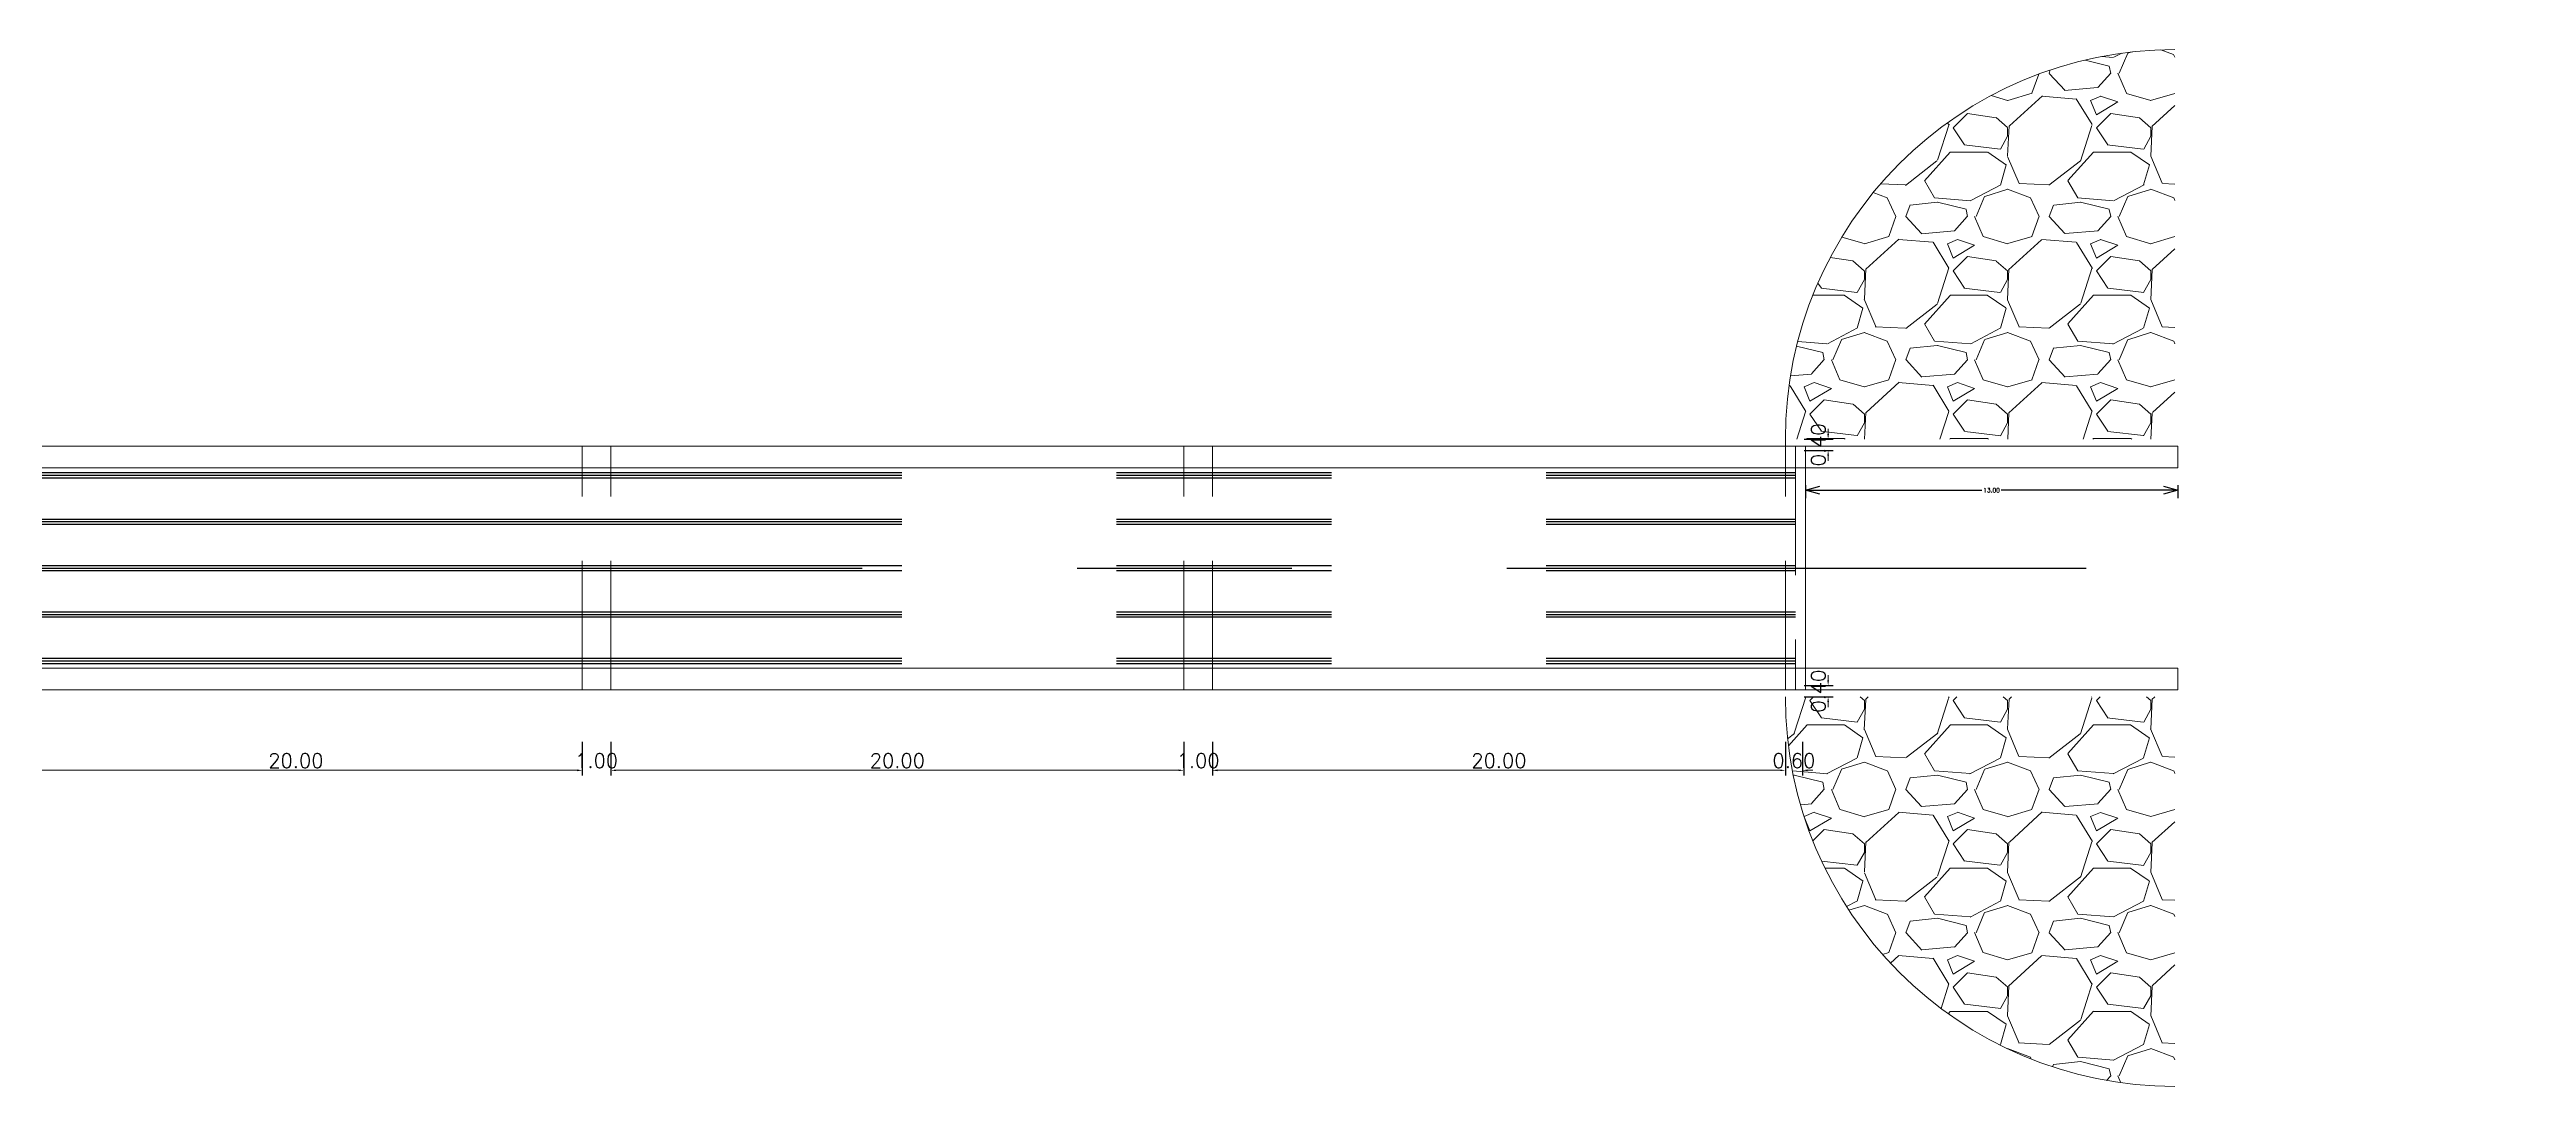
# Model space of a CAD drawing. Header units: inches. Extents: x 4 to 243, y -101 to 51.
# Drawn here: x 146.7 to 233.1, y 14.7 to 50.9 of the extents above; entities that cross this region are included whole.
import ezdxf

# ---------------------------------------------------------------- set-up
doc = ezdxf.new("R2010")
doc.units = ezdxf.units.IN
doc.header["$MEASUREMENT"] = 0
doc.linetypes.add('CENTER', pattern=[2, 1.25, -0.25, 0.25, -0.25])
doc.linetypes.add('HIDDEN', pattern=[0.375, 0.25, -0.125])
doc.layers.add('center line', color=251, linetype='CENTER')
for name, color, linetype, lineweight in [('dima', 7, 'Continuous', 0), ('hatch1', 251, 'Continuous', 0), ('wall', 4, 'Continuous', 13)]:
    doc.layers.add(name, color=color, linetype=linetype, lineweight=lineweight)
doc.styles.add('SIMPLEX', font='simplex.shx', dxfattribs={"height": 0.5})
doc.styles.add('style1', font='txt.shx', dxfattribs={"height": 0.15})
doc.dimstyles.new('Standard$0', dxfattribs={"dimtxt": 1.2, "dimasz": 0.5, "dimexe": 0.28, "dimexo": 0.1625, "dimgap": 0.09, "dimtad": 0, "dimzin": 0, "dimdsep": 46, "dimtxsty": 'style1', "dimblk": 'OPEN30', "dimcen": 0.09, "dimclrd": 1, "dimclre": 5, "dimclrt": 7, "dimadec": 0, "dimazin": 0, "dimtfac": 1, "dimtofl": 0, "dimtmove": 0, "dimatfit": 3, "dimfxl": 0.18, "dimfxlon": 1, "dimtolj": 1, "dimtzin": 0, "dimarcsym": 0})

# ---------------------------------------------------------------- blocks, each defined once
blk = doc.blocks.new('*D43')
at = {"layer": 'Defpoints', "color": 0}
for p in [(145.274, 28.263), (165.274, 28.263), (165.274, 25.699)]:
    blk.add_point(p, dxfattribs=at)
at = {"layer": 'dima', "color": 21, "lineweight": -2}
for p, q in [((145.274, 26.699), (145.274, 25.519)), ((165.274, 26.699), (165.274, 25.519))]:
    blk.add_line(p, q, dxfattribs=at)
at = {"layer": 'dima', "color": 253}
blk.add_line((145.454, 25.699), (165.094, 25.699), dxfattribs=at)
for points in [[(145.454, 25.729), (145.454, 25.669), (145.274, 25.699)], [(165.094, 25.729), (165.094, 25.669), (165.274, 25.699)]]:
    blk.add_solid(points, dxfattribs=at)
at = {"layer": 'dima', "insert": (155.274, 26.039), "char_height": 0.5, "attachment_point": 5, "style": 'SIMPLEX'}
blk.add_mtext('\\A1;20.00', dxfattribs=at)
blk = doc.blocks.new('*D44')
at = {"layer": 'Defpoints', "color": 0}
for p in [(165.274, 28.263), (166.274, 28.263), (166.274, 25.699)]:
    blk.add_point(p, dxfattribs=at)
at = {"layer": 'dima', "color": 21, "lineweight": -2}
for p, q in [((165.274, 26.699), (165.274, 25.519)), ((166.274, 26.699), (166.274, 25.519))]:
    blk.add_line(p, q, dxfattribs=at)
at = {"layer": 'dima', "color": 253}
for p, q in [((165.094, 25.699), (164.914, 25.699)), ((166.454, 25.699), (166.634, 25.699))]:
    blk.add_line(p, q, dxfattribs=at)
for points in [[(165.094, 25.729), (165.094, 25.669), (165.274, 25.699)], [(166.454, 25.729), (166.454, 25.669), (166.274, 25.699)]]:
    blk.add_solid(points, dxfattribs=at)
at = {"layer": 'dima', "insert": (165.774, 26.039), "char_height": 0.5, "attachment_point": 5, "style": 'SIMPLEX'}
blk.add_mtext('\\A1;1.00', dxfattribs=at)
blk = doc.blocks.new('*D45')
at = {"layer": 'Defpoints', "color": 0}
for p in [(166.274, 28.263), (186.274, 28.263), (186.274, 25.699)]:
    blk.add_point(p, dxfattribs=at)
at = {"layer": 'dima', "color": 21, "lineweight": -2}
for p, q in [((166.274, 26.699), (166.274, 25.519)), ((186.274, 26.699), (186.274, 25.519))]:
    blk.add_line(p, q, dxfattribs=at)
at = {"layer": 'dima', "color": 253}
blk.add_line((166.454, 25.699), (186.094, 25.699), dxfattribs=at)
for points in [[(166.454, 25.729), (166.454, 25.669), (166.274, 25.699)], [(186.094, 25.729), (186.094, 25.669), (186.274, 25.699)]]:
    blk.add_solid(points, dxfattribs=at)
at = {"layer": 'dima', "insert": (176.274, 26.039), "char_height": 0.5, "attachment_point": 5, "style": 'SIMPLEX'}
blk.add_mtext('\\A1;20.00', dxfattribs=at)
blk = doc.blocks.new('*D46')
at = {"layer": 'Defpoints', "color": 0}
for p in [(186.274, 28.263), (187.274, 28.512), (187.274, 25.699)]:
    blk.add_point(p, dxfattribs=at)
at = {"layer": 'dima', "color": 21, "lineweight": -2}
for p, q in [((186.274, 26.699), (186.274, 25.519)), ((187.274, 26.699), (187.274, 25.519))]:
    blk.add_line(p, q, dxfattribs=at)
at = {"layer": 'dima', "color": 253}
for p, q in [((186.094, 25.699), (185.914, 25.699)), ((187.454, 25.699), (187.634, 25.699))]:
    blk.add_line(p, q, dxfattribs=at)
for points in [[(186.094, 25.729), (186.094, 25.669), (186.274, 25.699)], [(187.454, 25.729), (187.454, 25.669), (187.274, 25.699)]]:
    blk.add_solid(points, dxfattribs=at)
at = {"layer": 'dima', "insert": (186.774, 26.039), "char_height": 0.5, "attachment_point": 5, "style": 'SIMPLEX'}
blk.add_mtext('\\A1;1.00', dxfattribs=at)
blk = doc.blocks.new('*D47')
at = {"layer": 'Defpoints', "color": 0}
for p in [(187.274, 28.512), (207.274, 28.263), (207.274, 25.699)]:
    blk.add_point(p, dxfattribs=at)
at = {"layer": 'dima', "color": 21, "lineweight": -2}
for p, q in [((187.274, 26.699), (187.274, 25.519)), ((207.274, 26.699), (207.274, 25.519))]:
    blk.add_line(p, q, dxfattribs=at)
at = {"layer": 'dima', "color": 253}
blk.add_line((187.454, 25.699), (207.094, 25.699), dxfattribs=at)
for points in [[(187.454, 25.729), (187.454, 25.669), (187.274, 25.699)], [(207.094, 25.729), (207.094, 25.669), (207.274, 25.699)]]:
    blk.add_solid(points, dxfattribs=at)
at = {"layer": 'dima', "insert": (197.274, 26.039), "char_height": 0.5, "attachment_point": 5, "style": 'SIMPLEX'}
blk.add_mtext('\\A1;20.00', dxfattribs=at)
blk = doc.blocks.new('*D48')
at = {"layer": 'Defpoints', "color": 0}
for p in [(207.274, 28.263), (207.874, 28.263), (207.874, 25.699)]:
    blk.add_point(p, dxfattribs=at)
at = {"layer": 'dima', "color": 21, "lineweight": -2}
for p, q in [((207.274, 26.699), (207.274, 25.519)), ((207.874, 26.699), (207.874, 25.519))]:
    blk.add_line(p, q, dxfattribs=at)
at = {"layer": 'dima', "color": 253}
for p, q in [((207.094, 25.699), (206.914, 25.699)), ((208.054, 25.699), (208.234, 25.699))]:
    blk.add_line(p, q, dxfattribs=at)
for points in [[(207.094, 25.729), (207.094, 25.669), (207.274, 25.699)], [(208.054, 25.729), (208.054, 25.669), (207.874, 25.699)]]:
    blk.add_solid(points, dxfattribs=at)
at = {"layer": 'dima', "insert": (207.574, 26.039), "char_height": 0.5, "attachment_point": 5, "style": 'SIMPLEX'}
blk.add_mtext('\\A1;0.60', dxfattribs=at)
blk = doc.blocks.new('*D49')
at = {"layer": 'Defpoints', "color": 0}
for p in [(207.874, 28.663), (208.768, 28.663), (207.874, 28.263)]:
    blk.add_point(p, dxfattribs=at)
at = {"layer": 'dima', "color": 21, "lineweight": -2}
for p, q in [((207.937, 28.663), (208.948, 28.663)), ((207.937, 28.263), (208.948, 28.263))]:
    blk.add_line(p, q, dxfattribs=at)
at = {"layer": 'dima', "color": 253}
for p, q in [((208.768, 28.843), (208.768, 29.023)), ((208.768, 28.083), (208.768, 27.903))]:
    blk.add_line(p, q, dxfattribs=at)
for points in [[(208.738, 28.843), (208.798, 28.843), (208.768, 28.663)], [(208.738, 28.083), (208.798, 28.083), (208.768, 28.263)]]:
    blk.add_solid(points, dxfattribs=at)
at = {"layer": 'dima', "insert": (208.428, 28.463), "char_height": 0.5, "attachment_point": 5, "rotation": 90, "style": 'SIMPLEX'}
blk.add_mtext('\\A1;0.40', dxfattribs=at)
blk = doc.blocks.new('*D50')
at = {"layer": 'Defpoints', "color": 0}
for p in [(207.874, 37.261), (208.768, 37.261), (207.874, 36.861)]:
    blk.add_point(p, dxfattribs=at)
at = {"layer": 'dima', "color": 21, "lineweight": -2}
for p, q in [((207.937, 37.261), (208.948, 37.261)), ((207.937, 36.861), (208.948, 36.861))]:
    blk.add_line(p, q, dxfattribs=at)
at = {"layer": 'dima', "color": 253}
for p, q in [((208.768, 37.441), (208.768, 37.621)), ((208.768, 36.681), (208.768, 36.501))]:
    blk.add_line(p, q, dxfattribs=at)
for points in [[(208.738, 37.441), (208.798, 37.441), (208.768, 37.261)], [(208.738, 36.681), (208.798, 36.681), (208.768, 36.861)]]:
    blk.add_solid(points, dxfattribs=at)
at = {"layer": 'dima', "insert": (208.428, 37.061), "char_height": 0.5, "attachment_point": 5, "rotation": 90, "style": 'SIMPLEX'}
blk.add_mtext('\\A1;0.40', dxfattribs=at)
blk = doc.blocks.new('_Open30')
at = {"color": 0, "linetype": 'ByBlock', "lineweight": -2}
for p, q in [((-1, 0.27), (0, 0)), ((0, 0), (-1, -0.27)), ((0, 0), (-1, 0))]:
    blk.add_line(p, q, dxfattribs=at)
blk = doc.blocks.new('*D59')
at = {"layer": 'Defpoints', "color": 0}
for p in [(207.974, 37.012), (220.974, 37.012), (220.974, 35.478)]:
    blk.add_point(p, dxfattribs=at)
at = {"layer": 'dima', "color": 5, "lineweight": -2}
for p, q in [((207.974, 35.658), (207.974, 35.198)), ((220.974, 35.658), (220.974, 35.198))]:
    blk.add_line(p, q, dxfattribs=at)
at = {"layer": 'dima', "color": 1, "lineweight": -2}
for p, q in [((208.474, 35.478), (214.134, 35.478)), ((220.474, 35.478), (214.814, 35.478))]:
    blk.add_line(p, q, dxfattribs=at)
at = {"layer": 'dima', "color": 1, "lineweight": -2, "xscale": 0.5, "yscale": 0.5, "zscale": 0.5, "rotation": 180}
blk.add_blockref('_Open30', (207.974, 35.478), dxfattribs=at)
at = {"layer": 'dima', "color": 1, "lineweight": -2, "xscale": 0.5, "yscale": 0.5, "zscale": 0.5}
blk.add_blockref('_Open30', (220.974, 35.478), dxfattribs=at)
at = {"layer": 'dima', "color": 7, "insert": (214.474, 35.478), "char_height": 0.15, "attachment_point": 5, "style": 'style1'}
blk.add_mtext('\\A1;13.00', dxfattribs=at)

msp = doc.modelspace()

# ---------------------------------------------------------------- hatches: boundary and pattern name
at = {"layer": 'dima'}
h = msp.add_hatch(dxfattribs=at)
h.set_pattern_fill('AR-CONC', scale=0.3, style=0)
h.set_pattern_definition([(50, (0, 0), (2.15178, -0.188256), [0.225, -2.475]), (355, (0, 0), (-0.416254, 2.256576), [0.18, -1.98]), (100.4514, (0.1793, -0.0157), (1.735528, 2.068319), [0.19122, -2.103426]), (46.1842, (0, 0.6), (3.201723, -0.496557), [0.3375, -3.7125]), (96.6356, (0.2668, 0.5586), (2.80399, 2.922354), [0.28683, -3.15514]), (351.1842, (0, 0.6), (2.803986, 2.922356), [0.27, -2.97]), (21, (0.3, 0.45), (1.790721, -1.207857), [0.225, -2.475]), (326, (0.3, 0.45), (0.729946, 2.17545), [0.18, -1.98]), (71.4514, (0.4492, 0.3493), (2.520668, 0.967591), [0.19122, -2.103426]), (37.5, (0, 0), (0.0364796, 0.9986816), [0, -1.956, 0, -2.01, 0, -1.9875]), (7.5, (0, 0), (0.7892086, 1.183235), [0, -1.146, 0, -1.911, 0, -0.7575]), (327.5, (-0.669, 0), (1.6014673, -0.0676646), [0, -0.75, 0, -2.34, 0, -3.105]), (317.5, (-0.969, 0), (1.7495585, 0.300315), [0, -0.975, 0, -1.554, 0, -2.205])])
h.paths.add_polyline_path([(233.148, 34.392), (232.698, 34.392), (232.698, 34.292), (233.148, 34.292)], flags=17)
at = {"layer": 'hatch1'}
h = msp.add_hatch(dxfattribs=at)
h.set_pattern_fill('GRAVEL', color=256, scale=5, style=0)
h.set_pattern_definition([(228.0128, (3.6, 5), (-39.99999116, -45.0000067), [0.67268, -66.59544]), (184.9697, (3.15, 4.5), (60.00000526, 4.99995654), [1.15434, -114.279625]), (132.5104, (2, 4.4), (49.9999536, -55.00004337), [0.81394, -80.58016]), (267.2737, (0.05, 3.15), (4.9999801, 100.00000147), [1.05119, -104.06779]), (292.8337, (0, 2.1), (-25.00004953, 59.99998206), [1.030775, -102.046865]), (357.2737, (0.4, 1.15), (-100.00000147, 4.9999801), [1.05119, -104.06779]), (37.6942, (1.45, 1.1), (-65.00003673, -49.99995203), [1.390145, -137.624245]), (72.2553, (2.55, 1.95), (35.00005381, 109.99998116), [1.31244, -129.931605]), (121.4296, (2.95, 3.2), (-40.00004117, 64.99997518), [1.05475, -104.420365]), (175.2364, (2.4, 4.1), (55.0000047, -4.9999577), [1.20416, -59.003815]), (222.3974, (1.2, 4.2), (-60.00003676, -54.99996041), [1.55724, -154.166875]), (138.8141, (5, 3.1), (-35.0000147, 29.9999866), [0.531505, -52.61922]), (171.4692, (4.6, 3.45), (64.99999142, -10.00003955), [1.011185, -100.107555]), (225, (3.6, 3.6), (-6e-16, -5), [0.7071, -6.36396]), (203.1986, (3.25, 4.2), (24.9999987, 10.0000066), [0.38079, -37.698075]), (291.8014, (2.9, 4.05), (-4.9999996, 15.0000014), [0.53851, -26.38731]), (30.9638, (3.1, 3.55), (14.99999, 10.0000124), [0.874645, -28.280115]), (161.5651, (3.85, 4), (10.000002, -4.999992), [0.63246, -15.17893]), (16.3895, (0, 4.05), (50.000011, 14.99996355), [0.886, -87.714225]), (70.3462, (0.85, 4.3), (-19.99997624, -55.0000107), [0.743305, -73.58704]), (293.1986, (3.85, 5), (-10.0000066, 24.9999987), [0.761575, -37.31729]), (343.6105, (4.15, 4.3), (-50.000011, 14.99996355), [0.886, -87.714225]), (339.444, (0, 0.95), (-25.0000092, 9.99998), [0.8544, -41.86562]), (294.7751, (0.8, 0.65), (-24.99996095, 55.0000171), [0.71589, -70.873215]), (66.8014, (3.9, 0), (10.0000066, 24.9999987), [0.761575, -37.31729]), (17.354, (4.2, 0.7), (-65.0000101, -19.9999725), [0.838155, -82.97712]), (69.444, (1.45, 0), (-9.99998, -25.0000092), [0.4272, -42.29282]), (101.3099, (3.6, 0), (-4.999988, 20.0000038), [0.25495, -25.24014]), (165.9638, (3.55, 0.25), (15.000003, -4.99999), [1.03077, -19.58475]), (186.009, (2.55, 0.5), (49.99999875, 4.9999966), [0.95525, -94.569615]), (303.6901, (3.1, 3.1), (-5.000007, 9.999998), [0.72111, -17.30664]), (353.1572, (3.5, 2.5), (84.99999683, -10.00003999), [1.25897, -124.637815]), (60.9454, (4.75, 2.35), (-20.0000001, -35.0000019), [0.51478, -50.96337]), (90, (5, 2.8), (-5, 5), [0.3, -4.7]), (120.2564, (2.45, 0.65), (19.99997443, -35.0000123), [0.69462, -68.7676]), (48.0128, (2.1, 1.25), (39.99999116, 45.0000067), [1.34536, -65.92276]), (0, (3, 2.25), (5, 5), [1.3, -3.7]), (325.3048, (4.3, 2.25), (-49.9999713, 35.00004305), [0.79057, -78.26637]), (254.0546, (4.95, 1.8), (-4.9999994, -20.0000006), [0.72801, -35.67254]), (207.646, (4.75, 1.1), (-94.99997904, -50.00003857), [1.185325, -117.34737]), (175.4261, (3.7, 0.55), (-65.0000028, 4.999974), [1.253995, -124.14537])])
h.paths.add_polyline_path([(220.874, 28.263), (207.874, 28.263), (207.274, 28.263, 0.414214), (220.874, 14.663)])
h.paths.add_polyline_path([(220.874, 50.861, 0.414214), (207.274, 37.261), (207.874, 37.261), (220.874, 37.261)])

# ---------------------------------------------------------------- linework, layer by layer
at = {"layer": 'center line', "color": 2, "ltscale": 30}
for p, q in [((18.924, 36.092), (207.624, 36.092)), ((18.924, 35.912), (207.624, 35.912)), ((18.924, 34.472), (207.624, 34.472)), ((18.924, 34.292), (207.624, 34.292)), ((18.924, 32.852), (207.624, 32.852)), ((18.924, 32.672), (207.624, 32.672)), ((18.924, 31.232), (207.624, 31.232)), ((18.924, 31.052), (207.624, 31.052)), ((18.924, 29.612), (207.624, 29.612)), ((18.924, 29.432), (207.624, 29.432))]:
    msp.add_line(p, q, dxfattribs=at)
at = {"layer": 'center line', "ltscale": 30}
for p, q in [((18.924, 36.002), (207.624, 36.002)), ((18.924, 34.382), (207.624, 34.382)), ((17.55, 32.762), (217.774, 32.762)), ((18.924, 31.142), (207.624, 31.142)), ((18.924, 29.522), (207.624, 29.522))]:
    msp.add_line(p, q, dxfattribs=at)
at = {"layer": 'hatch1', "linetype": 'HIDDEN', "ltscale": 18}
for p, q in [((207.274, 28.512), (207.274, 37.261)), ((165.274, 28.512), (165.274, 37.012)), ((166.274, 28.512), (166.274, 37.012)), ((186.274, 28.512), (186.274, 37.012)), ((187.274, 28.512), (187.274, 37.012)), ((207.624, 37.012), (207.624, 28.512))]:
    msp.add_line(p, q, dxfattribs=at)
at = {"layer": 'hatch1'}
for centre, start, end in [((220.874, 37.261), 90, 180), ((220.874, 28.263), 180, 270)]:
    msp.add_arc(centre, 13.6, start, end, dxfattribs=at)
at = {"layer": 'wall'}
for p, q in [((8.074, 37.012), (220.974, 37.012)), ((207.974, 28.512), (207.974, 37.012)), ((220.974, 37.012), (220.974, 36.262)), ((8.074, 36.262), (220.974, 36.262)), ((8.074, 29.262), (220.974, 29.262)), ((220.974, 29.262), (220.974, 28.512)), ((8.074, 28.512), (220.974, 28.512))]:
    msp.add_line(p, q, dxfattribs=at)

# ---------------------------------------------------------------- dimensions: what is measured, and where the dimension line sits
at = {"layer": 'dima'}
for base, p1, p2, picture, middle in [((208.768, 37.261), (207.874, 36.861), (207.874, 37.261), '*D50', (208.428, 37.061)), ((208.768, 28.663), (207.874, 28.263), (207.874, 28.663), '*D49', (208.428, 28.463))]:
    dim = msp.add_linear_dim(base=base, p1=p1, p2=p2, angle=90, dimstyle='Standard$0', override={"dimtxt": 0.22, "dimasz": 0.18, "dimexe": 0.18, "dimexo": 0.0625, "dimtad": 1, "dimtxsty": 'SIMPLEX', "dimclrd": 253, "dimclre": 21, "dimclrt": 256, "dimtix": 1, "dimtmove": 1, "dimfxl": 1, "dimlwd": 65535}, dxfattribs=at)
    dim.commit()
    dim.dimension.update_dxf_attribs({"geometry": picture, "text_midpoint": middle})
at = {"layer": 'dima', "color": 2}
dim = msp.add_linear_dim(base=(220.974, 35.478), p1=(207.974, 37.012), p2=(220.974, 37.012), dimstyle='Standard$0', dxfattribs=at)
dim.commit()
dim.dimension.update_dxf_attribs({"geometry": '*D59', "text_midpoint": (214.474, 35.478)})
at = {"layer": 'dima'}
for base, p1, p2, picture, middle in [((165.274, 25.699), (145.274, 28.263), (165.274, 28.263), '*D43', (155.274, 26.039)), ((166.274, 25.699), (165.274, 28.263), (166.274, 28.263), '*D44', (165.774, 26.039)), ((186.274, 25.699), (166.274, 28.263), (186.274, 28.263), '*D45', (176.274, 26.039)), ((187.274, 25.699), (186.274, 28.263), (187.274, 28.512), '*D46', (186.774, 26.039)), ((207.274, 25.699), (187.274, 28.512), (207.274, 28.263), '*D47', (197.274, 26.039)), ((207.874, 25.699), (207.274, 28.263), (207.874, 28.263), '*D48', (207.574, 26.039))]:
    dim = msp.add_linear_dim(base=base, p1=p1, p2=p2, dimstyle='Standard$0', override={"dimtxt": 0.22, "dimasz": 0.18, "dimexe": 0.18, "dimexo": 0.0625, "dimtad": 1, "dimtxsty": 'SIMPLEX', "dimclrd": 253, "dimclre": 21, "dimclrt": 256, "dimtix": 1, "dimtmove": 1, "dimfxl": 1, "dimlwd": 65535}, dxfattribs=at)
    dim.commit()
    dim.dimension.update_dxf_attribs({"geometry": picture, "text_midpoint": middle})

doc.saveas('drawing.dxf')
